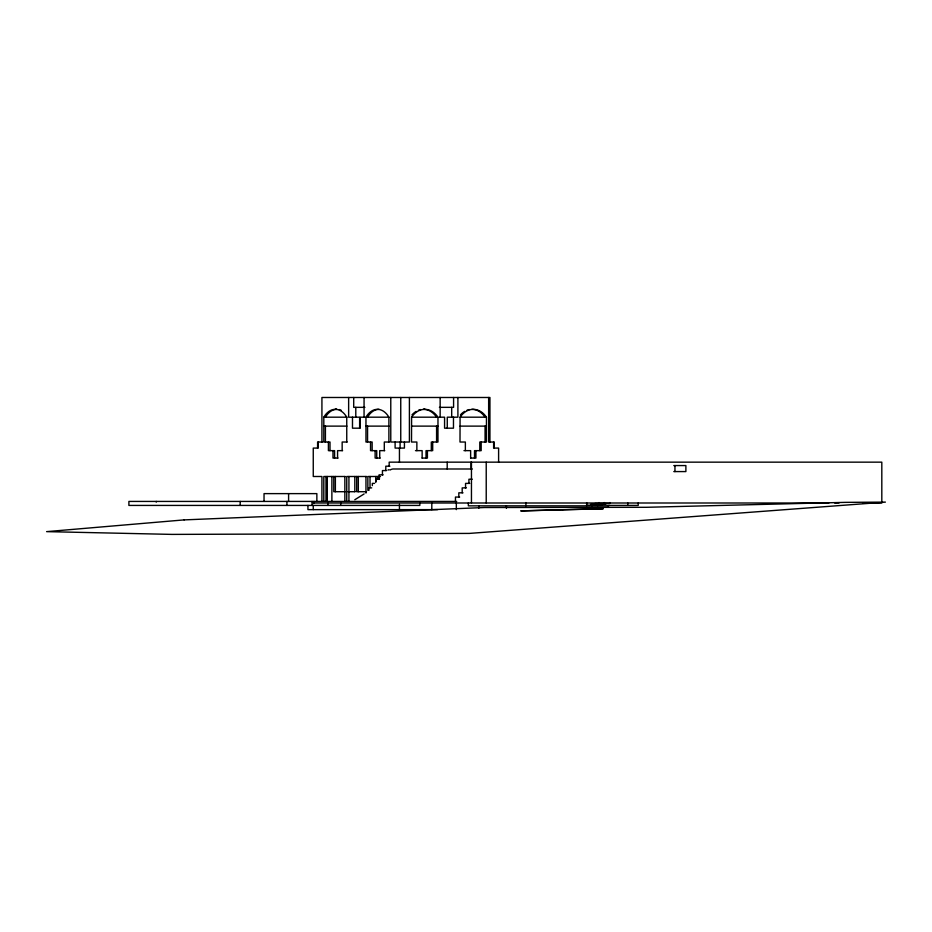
<?xml version="1.0" encoding="UTF-8"?>
<svg xmlns="http://www.w3.org/2000/svg" width="932" height="932" viewBox="0 0 932 932"><rect width="100%" height="100%" fill="white"/><g stroke="black" fill="none" stroke-linecap="round" stroke-linejoin="round"><path stroke-width="1.4" d="M327.947 505.424L327.947 502.488M372.334 485.63L372.334 483.382L374.582 483.382M379.068 478.128L379.068 474.854L383.145 474.854M382.435 474.854L382.435 470.567L386.512 470.567M385.801 470.567L385.801 466.186L389.879 466.186M458.824 497.059L458.824 492.807L463.006 492.807M462.19 492.807L462.19 487.89L466.373 487.89M465.557 487.89L465.557 483.382L469.74 483.382M468.924 483.382L468.924 479.223L472.291 479.223M674.954 471.58L674.954 465.569M364.132 493.937L354.789 499.75M387.992 470.043L388.935 469.693M364.925 407.342L353.706 407.342L353.706 397.486M439.403 407.342L453.581 407.342L453.581 397.486M330.01 450.645L330.01 442.024L323.812 442.024L323.812 417.187A23.37 15.331 90 0 1 335.275 409.323L336.883 409.323A23.37 15.331 90 0 0 325.419 417.187M424.782 409.323L423.384 409.323A23.37 17.638 -90 0 1 436.584 417.187M323.812 417.187L346.914 417.187M364.505 417.187L360.218 417.187L360.218 428.184L352.482 428.184L352.482 417.187M372.148 450.645L372.148 442.024L365.961 442.024L365.961 417.187L389.052 417.187M416.86 450.645L416.86 442.024L411.513 442.024L411.595 417.187L437.97 417.187L437.97 442.024L431.306 442.024L431.306 450.645M439.601 417.187L444.576 417.187L444.576 428.184L453.476 428.184L453.476 417.187M465.359 450.645L465.359 442.024L460 442.024L460.082 417.187L486.457 417.187L486.457 442.024L479.794 442.024L479.794 450.645M323.812 426.122L346.914 426.122M365.961 426.122L389.052 426.122M411.583 426.122L437.97 426.122M460.07 426.122L486.457 426.122M322.577 442.024L317.591 442.024L317.591 448.082M347.205 442.024L342.161 442.024L342.161 450.645M389.343 442.024L384.299 442.024L384.299 450.645M342.615 450.645L337.57 450.645L337.57 458.078M384.753 450.645L379.72 450.645L379.72 458.078M415.474 450.645L422.138 450.645L422.138 458.078M463.961 450.645L470.637 450.645L470.637 458.078M338.025 458.078L332.992 458.078L332.992 450.645M380.174 458.078L375.13 458.078L375.13 450.645M422.068 458.078L427.415 458.078L427.415 450.645M470.555 458.078L475.914 458.078L475.914 450.645M673.789 465.569L685.882 465.569L685.882 471.58L673.789 471.58M472.326 468.994L393.898 468.994A14.003 9.18 90 0 0 391.918 469.192M345.201 476.497L323.812 476.497L323.812 501.428M366.544 476.497L346.751 476.497L346.751 501.428M380.477 476.497L367.849 476.497L367.849 490.349M379.068 479.223L375.701 479.223L375.701 481.995M371.693 487.879L368.979 487.879L368.979 490.349M345.201 491.712L333.784 491.712L333.784 476.497M347.811 491.712L355.022 491.712M366.544 491.712L356.711 491.712L356.711 476.497M459.639 497.059L455.457 497.059L455.457 501.428M456.703 501.428L128.896 501.428L128.896 505.424L419.831 505.424L419.831 503M314.014 502.103L312.045 502.103L312.045 501.428M828.898 503L312.045 503L312.045 505.424M834.699 503L839.056 503M862.927 503L881.812 503L881.812 462.156L389.168 462.156L389.168 466.186M586.647 505.167L601.676 505.167L601.676 504.363M607.513 505.424L638.21 505.424L638.21 503M608.759 505.843L468.342 505.843L468.342 503M437.574 509.629L307.944 509.629L307.944 505.424M627.784 503L627.784 505.424M609.889 502.534L609.889 503.513L594.896 503.513L594.896 504.363M605.812 503.513L605.812 504.363L590.737 504.363L590.737 505.167M604.309 502.534L604.309 503.513M598.985 502.534L598.985 503.513M597.598 505.167L597.598 505.843M596.224 504.363L596.224 505.167M592.204 505.167L592.204 505.843M586.647 502.674L586.647 505.843M525.904 502.534L525.904 505.843M506.402 505.645L506.402 508.301M498.608 462.284L498.608 448.082L493.622 448.082L493.622 442.024M494.275 448.082L494.275 442.024L488.648 442.024L488.648 397.486M489.941 442.024L489.941 397.486L321.924 397.486L321.924 442.024M486.224 462.156L486.224 503M485.071 426.122L485.071 442.024M481.18 442.024L481.18 450.645L474.516 450.645L474.516 458.078M478.815 505.645L478.815 508.301M471.452 462.156L471.452 503M471.033 462.156L471.033 468.994M457.903 397.486L457.903 417.187L447.267 417.187L447.267 428.184M456.33 503L456.33 509.629M451.694 407.342L451.694 417.187M447.197 462.156L447.197 468.994M440.149 397.486L440.149 417.187M436.584 426.122L436.584 442.024M432.693 442.024L432.693 450.645L426.029 450.645L426.029 458.078M431.807 503L431.807 509.629M409.404 397.486L409.404 442.024L390.776 442.024L390.776 397.486M404.43 442.024L404.43 448.082L395.11 448.082L395.11 442.024M400.748 397.486L400.748 442.024M400.096 442.024L400.096 448.082M399.444 448.082L399.444 462.284M399.444 504.328L399.444 509.629M388.889 442.024L388.889 417.187A23.37 15.331 90 0 0 365.961 417.187M379.417 476.497L379.417 479.258M377.821 476.497L377.821 479.258M376.726 458.078L376.726 450.645L370.54 450.645L370.54 442.024M375.922 476.497L375.922 482.03M370.027 476.497L370.027 487.576M367.558 426.122L367.558 442.024M365.961 476.497L365.961 493.121M364.062 397.486L364.062 417.187M359.624 428.184L359.624 417.187L348.638 417.187L348.638 397.486M358.319 476.497L358.319 491.712M355.791 407.342L355.791 417.187M354.824 476.497L354.824 491.712M348.929 476.497L348.929 501.428M346.751 442.024L346.751 417.187A23.37 15.331 -90 0 0 335.275 409.323M344.852 476.497L344.852 501.428M340.704 502.756L340.704 505.424M335.38 476.497L335.38 491.712M334.588 458.078L334.588 450.645L328.402 450.645L328.402 442.024M331.885 476.497L331.885 501.428M327.295 476.497L327.295 501.428M325.99 476.497L325.99 501.428M325.419 426.122L325.419 442.024M321.924 501.428L321.924 476.497L313.257 476.497L313.257 448.082L318.243 448.082L318.243 442.024M316.857 501.428L316.857 493.622L264.036 493.622L264.036 501.428M314.014 501.428L314.014 503M313.257 505.424L313.257 509.629M288.594 493.622L288.594 501.428M286.928 501.428L286.928 505.424M240.188 501.428L240.188 505.424M156.238 501.428L156.238 502.103M411.595 417.187A23.37 17.638 -90 0 1 437.97 417.187M460.082 417.187A23.37 17.638 -90 0 1 486.457 417.187M471.883 409.323A23.37 17.638 -90 0 1 485.071 417.187M460.455 414.88A23.37 17.638 -90 0 1 464.649 411.385M466.979 410.243A23.37 17.638 -90 0 1 469.402 409.556M411.967 414.88A23.37 17.638 -90 0 1 416.161 411.385M418.491 410.243A23.37 17.638 -90 0 1 420.915 409.556M367.558 417.187A23.37 15.331 90 0 1 379.021 409.323M339.038 409.556A23.37 15.331 90 0 1 341.147 410.243M390.019 470.043A14.003 9.18 90 0 1 391.277 469.413M184.128 519.893L46.6 531.636L171.966 534.397L469.309 533.419L885.4 502.115L845.452 502.36L646.342 507.299L484.384 507.521L184.128 519.893M562.788 509.699L520.743 510.899L603.237 508.744L562.788 509.699"/></g></svg>
